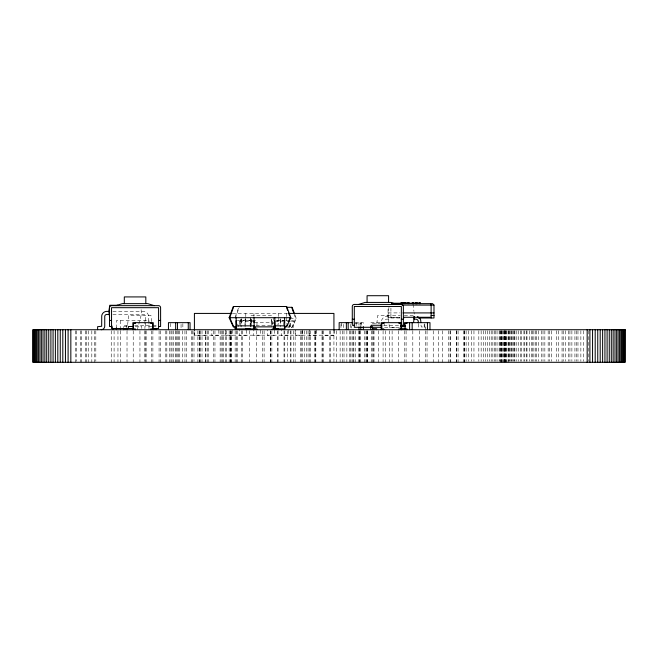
<?xml version="1.0" encoding="UTF-8"?>
<svg xmlns="http://www.w3.org/2000/svg" width="658" height="658" viewBox="0 0 658 658"><rect width="100%" height="100%" fill="white"/><g stroke="black" fill="none" stroke-linecap="round" stroke-linejoin="round"><path stroke-width="0.49" stroke-dasharray="3.29 2.47" d="M240.696 326.467L240.795 319.245M245.023 325.652L245.097 319.105M245.089 326.993L245.171 320.767M250.476 326.467L250.566 319.245M250.542 326.936L250.624 321.581M271.244 326.467L271.335 319.245M283.713 325.652L283.762 319.961M289.158 326.467L289.175 324.813M289.216 327.807L289.24 325.208M240.795 323.201L240.844 321.581M271.343 323.201L271.392 321.581L290.392 321.565M127.66 324.624L128.581 315.453L150.978 315.453L151.595 321.565M250.065 324.624L250.772 317.493M376.837 323.604L377.651 315.453L400.187 315.453M388.968 307.311L387.965 315.453L389.462 327.676L397.629 327.676M137.325 329.716L141.396 314.442L141.125 309.638M381.525 320.726L381.805 319.895A5.42 5.42 0 0 1 386.254 316.506L388.442 316.473L388.442 319.122L386.846 319.122A2.772 2.772 0 0 0 384.173 321.162M235.202 318.513L239.191 307.311M235.284 316.646L238.747 307.311M291.683 327.676L295.672 318.513L294.34 314.779M294.899 314.779L296.289 318.513L292.127 327.676L287.612 327.676M112.888 311.382L144.102 311.423A5.099 5.099 0 0 1 148.494 315.807L148.527 323.144M388.055 312.912L399.974 312.912M232.373 313.422L287.76 313.422M112.888 314.442L143.436 314.442A2.04 2.04 0 0 1 145.476 316.473L145.476 326.146A3.561 3.561 0 0 0 146.208 328.317M250.978 315.453L273.383 315.453M404.259 315.453L414.441 315.453L414.063 312.402M388.055 317.279L399.899 317.279M399.899 317.995L388.055 317.995L388.055 308.018M289.972 318.513L296.289 318.513M255.691 320.545L239.397 320.545L239.397 324.624M285.301 320.545L277.158 320.545L277.158 324.624M286.32 320.545L290.392 320.545M291.412 320.545L293.452 320.545L293.452 327.676M237.357 320.75L252.943 320.75M276.047 320.75L283.952 320.75M239.397 321.565L254.671 321.565M291.412 321.565L293.452 321.565M254.424 322.659L274.789 322.659M355.032 322.659L363.348 322.659L363.348 325.677M379.896 322.659L370.734 322.659L370.734 323.44L379.896 323.44M272.248 323.44L274.156 323.44M354.349 323.44L361.546 323.44M127.562 325.636L123.49 325.636L123.49 328.696M134.693 325.636L150.978 325.636M153.018 325.636L156.069 325.636L156.069 328.696M256.069 325.636L274.394 325.636M383.762 325.636L400.056 325.636M135.063 326.491L141.783 326.491L141.783 328.515M123.49 326.656L127.562 326.656M151.735 326.656L148.733 326.549L148.527 324.114M153.018 326.656L156.069 326.656M288.22 326.656L290.219 326.656M399.365 327.289L384.543 327.289L384.543 325.274M333.927 335.185L194.414 335.185L194.414 330.16M205.576 335.745L194.143 335.745L194.143 330.16M390.926 317.271L399.875 317.279M237.596 324.007L238.788 326.763M280.25 321.581L280.308 323.473M251.34 321.581L251.405 325.208M241.568 321.581L241.618 323.473M413.068 304.259L413.94 311.382M273.58 317.493L273.892 320.545M280.308 319.245L280.333 326.936M251.397 319.245L251.488 326.467M241.626 319.245L241.651 326.936M290.178 326.59L290.145 323.16M290.079 323.201L290.12 328.079M588.803 330.727L588.803 361.283M583.399 330.727L583.399 361.283M580.866 330.727L580.866 361.283M577.971 330.727L577.971 361.283M576.663 330.727L576.663 361.283M574.928 330.727L574.928 361.283M571.884 330.727L571.884 361.283M569.935 330.727L569.935 361.283M568.685 330.727L568.685 361.283M565.37 330.727L565.37 361.283M563.207 330.727L563.207 361.283M562.055 330.727L562.055 362.295M558.626 330.727L558.626 361.283M556.479 330.727L556.479 361.283M551.593 330.727L551.593 361.283M549.743 330.727L549.743 361.283M548.163 330.727L548.163 361.283M544.849 330.727L544.849 361.283M543.014 330.727L543.014 361.283M541.534 330.727L541.534 361.283M538.334 330.727L538.334 361.283M536.286 330.727L536.286 361.283M535.291 330.727L535.291 361.283M533.885 330.727L533.885 361.283M532.248 330.727L532.248 361.283M531.532 330.727L531.532 361.283M529.353 330.727L529.353 361.283M526.992 330.727L526.992 361.283M526.639 330.727L526.639 361.283M524.796 330.727L524.796 361.283M523.933 330.727L523.933 361.283M521.407 330.727L521.407 361.283M520.618 330.727L520.618 361.283M518.627 330.727L518.627 361.283M516.801 330.727L516.801 361.283M514.901 330.727L514.901 361.283M514.721 330.727L514.721 361.283M513.166 330.727L513.166 361.283M512.886 330.727L512.886 361.283M511.587 330.727L511.587 361.283M511.06 330.727L511.06 361.283M509.999 330.727L509.999 361.283M509.481 330.727L509.481 361.283M508.568 330.727L508.568 361.283M508.198 330.727L508.198 362.295M506.907 330.727L506.907 362.295M506.043 330.727L506.043 362.295M505.903 330.727L505.903 362.295M505.229 330.727L505.229 362.295M504.957 330.727L504.957 362.295M504.554 330.727L504.554 362.295M504.192 330.727L504.192 362.295M504.069 330.727L504.069 362.295M503.181 330.727L503.181 362.295M502.49 330.727L502.49 362.295M501.56 330.727L501.56 362.295M501.314 330.727L501.314 362.295M501.026 330.727L501.026 362.295M500.483 330.727L500.483 362.295M499.932 330.727L499.932 361.283M499.134 330.727L499.134 361.283M497.061 330.727L497.061 361.283M495.795 330.727L495.795 361.283M494.331 330.727L494.331 361.283M492.858 330.727L492.858 361.283M491.189 330.727L491.189 361.283M489.346 330.727L489.346 361.283M487.504 330.727L487.504 361.283M485.481 330.727L485.481 361.283M483.309 330.727L483.309 361.283M481.146 330.727L481.146 361.283M478.827 330.727L478.827 361.283M473.957 330.727L473.957 361.283M471.408 330.727L471.408 361.283M468.759 330.727L468.759 361.283M466.119 330.727L466.119 361.283M464.441 330.727L464.441 362.295M464.277 330.727L464.277 362.295M463.38 330.727L463.38 362.295M458.083 330.727L458.083 362.295M456.784 330.727L456.784 362.295M456.512 330.727L456.512 362.295M450.327 330.727L450.327 362.295M450.064 330.727L450.064 362.295M448.756 330.727L448.756 362.295M442.563 330.727L442.563 362.295M438.573 330.727L438.573 362.295M433.235 330.727L433.235 362.295M427.05 330.727L427.05 362.295M425.668 329.716L425.668 327.067L421.268 326.977L420.931 324.493M425.479 330.727L425.479 362.295M424.805 323.662L424.805 327.7M424.171 324.353L424.171 328.013M419.286 330.727L419.286 362.295M418.282 323.835L418.282 326.508A3.315 3.315 0 0 0 418.759 328.12M412.813 330.727L412.813 362.295M406.093 330.727L406.093 362.295M404.785 330.727L404.785 362.295M398.592 330.727L398.592 362.295M392.119 330.727L392.119 362.295M390.926 308.018L390.926 317.995M389.297 330.727L389.265 362.295M385.399 330.727L385.399 362.295M384.173 322.05L384.173 326.508A3.315 3.315 0 0 1 384.033 327.347M383.079 330.727L383.079 362.295M378.416 330.727L378.416 362.295M374.015 330.727L374.015 362.295M373.752 330.727L373.752 362.295M372.222 330.727L372.222 362.295M371.425 330.727L371.425 362.295M367.559 330.727L367.559 362.295M367.296 330.727L367.296 362.295M366.251 330.727L366.251 362.295M365.988 330.727L365.988 362.295M364.705 330.727L364.705 362.295M361.546 322.659L361.546 325.266M360.765 322.659L360.765 325.677M360.576 330.727L360.576 362.295M359.803 330.727L359.803 362.295M359.531 330.727L359.531 362.295M358.964 322.659L358.964 325.266M358.232 330.727L358.232 362.295M356.151 322.659L356.151 325.677M355.641 330.727L355.641 362.295M353.856 330.727L353.856 362.295M353.058 330.727L353.058 362.295M352.038 330.727L352.038 362.295M351.759 326.187L351.759 328.013M350.747 324.353L350.747 328.013M350.739 330.727L350.739 362.295M349.456 330.727L349.456 362.295M346.865 330.727L346.865 362.295M344.019 330.727L344.019 362.295M343.55 324.353L343.55 328.013M342.711 330.727L342.711 362.295M341.749 322.659L341.749 327.7M340.959 324.353L340.959 328.013M340.128 330.727L340.128 362.295M336.501 330.727L336.518 362.295M334.198 330.16L334.198 335.745L322.765 335.745L322.765 335.185M333.927 330.16L333.935 362.295M330.308 330.727L330.308 362.295M329.781 330.727L329.781 362.295M323.588 330.727L323.588 362.295M322.288 330.727L322.288 362.295M322.017 330.727L322.017 362.295M316.482 330.16L316.482 335.745L309.507 335.745L309.507 330.16M315.832 330.727L315.832 362.295M315.569 330.727L315.569 362.295M314.261 330.727L314.261 362.295M310.634 330.727L310.634 362.295M309.35 330.727L309.35 362.295M308.067 330.727L308.067 362.295M306.505 330.727L306.505 362.295M304.448 330.727L304.448 362.295M302.631 330.727L302.631 362.295M302.532 330.16L302.532 335.745L295.557 335.745L295.557 330.16M301.331 330.727L301.331 362.295M300.311 330.727L300.311 362.295M295.138 330.727L295.138 362.295M293.567 330.727L293.567 362.295M290.984 330.727L290.984 362.295M290.737 330.727L290.737 362.295M288.582 330.16L288.582 335.745L281.608 335.745L281.608 330.16M287.381 330.727L287.381 361.283M286.526 313.422L286.526 316.473M286.526 317.493L286.526 323.604M284.791 330.727L284.791 362.295M284.017 330.727L284.017 362.295M280.16 318.513L280.16 321.565M278.375 313.422L278.375 316.473M278.375 317.493L278.375 324.624M278.054 330.727L278.054 362.295M277.281 330.727L277.281 362.295M274.633 330.16L274.633 335.745L267.658 335.745L267.658 330.16M272.248 322.659L272.248 325.266M271.861 330.727L271.861 362.295M271.483 319.533L271.483 321.565M270.553 330.727L270.553 362.295M270.29 330.727L270.29 362.295M264.105 330.727L264.105 362.295M262.534 330.727L262.534 362.295M260.683 330.16L260.683 335.745L253.708 335.745L253.708 330.16M256.974 322.659L256.974 325.266M256.34 330.727L256.34 362.295M253.939 313.422L253.939 316.473M251.249 319.533L251.249 321.565M250.714 318.513L250.714 321.565M249.357 330.727L249.357 362.295M246.734 330.16L246.734 335.745L239.759 335.745L239.759 330.16M245.796 313.422L245.796 324.624M245.269 317.699L245.269 320.75M242.637 330.727L242.637 362.295M241.47 318.513L241.47 321.565M241.33 330.727L241.33 362.295M240.943 319.533L240.943 321.565M237.201 330.727L237.201 362.295M236.666 330.727L236.666 362.295M235.145 330.727L235.145 362.295M232.784 330.16L232.784 335.745L225.809 335.745L225.809 330.16M231.493 330.727L231.493 362.295M231.007 330.727L231.007 362.295M230.481 330.727L230.481 362.295M230.21 330.727L230.21 362.295M229.173 330.727L229.173 362.295M226.319 330.727L226.319 362.295M225.307 330.727L225.307 362.295M223.49 330.727L223.49 362.295M222.453 330.727L222.453 362.295M221.146 330.727L221.146 362.295M220.134 330.727L220.134 362.295M218.834 330.16L218.834 335.745L211.86 335.745L211.86 330.16M214.96 330.727L214.96 362.295M213.389 330.727L213.389 362.295M208.216 330.727L208.216 362.295M207.196 330.727L207.196 362.295M205.896 330.727L205.896 362.295M205.633 330.727L205.633 362.295M202.022 330.727L202.022 362.295M200.723 330.727L200.723 362.295M199.44 330.727L199.44 362.295M199.177 330.727L199.177 362.295M197.869 330.727L197.869 362.295M194.003 330.727L194.003 361.283M192.695 330.727L192.695 362.295M191.684 330.727L191.684 362.295M186.51 330.727L186.51 362.295M184.939 330.727L184.939 362.295M182.858 323.662L182.858 327.7M182.356 330.727L182.356 362.295M181.057 324.353L181.057 328.013M179.766 330.727L179.766 362.295M178.746 330.727L178.746 362.295M177.183 330.727L177.183 362.295M176.163 330.727L176.163 362.295M175.628 330.727L175.628 362.295M173.572 330.727L173.572 362.295M172.009 330.727L172.009 362.295M170.99 330.727L170.99 362.295M170.257 323.44L170.257 328.013M169.443 330.727L169.443 362.295M166.836 330.727L166.836 362.295M165.816 330.727L165.816 362.295M160.642 330.727L160.642 362.295M159.072 330.727L159.072 362.295M152.886 330.727L152.886 362.295M151.315 330.727L151.315 362.295M148.996 329.716L148.996 320.545L116.408 320.545L116.408 327.676M146.142 330.727L146.142 362.295M145.122 330.727L145.122 362.295M144.924 320.545L144.924 328.696M144.908 330.727L144.908 361.283M139.948 330.727L139.948 362.295M133.212 330.727L133.212 362.295M127.019 330.727L127.019 362.295M126.542 325.636L126.542 327.676M120.48 320.545L120.48 328.696M120.282 330.727L120.282 362.295M117.955 330.727L117.955 362.295M114.089 330.727L114.089 362.295M111.235 330.727L111.235 362.295M95.821 330.727L95.821 361.283M94.415 330.727L94.415 362.295M91.824 330.727L91.824 362.295M88.221 330.727L88.221 362.295M86.659 330.727L86.659 362.295M85.639 330.727L85.639 362.295M81.485 330.727L81.485 362.295M80.465 330.727L80.465 362.295M76.312 330.727L76.312 361.283M75.292 330.727L75.292 362.295"/><path stroke-width="0.99" d="M235.309 326.993L235.26 328.885L254.227 328.901L254.227 325.842L236.271 325.842L236.123 317.724M273.999 326.993L273.942 328.885L284.766 328.901L284.766 325.842L274.954 325.842L274.814 317.724M413.561 322.584L414.318 316.473M109.582 317.304L108.817 311.382L109.787 305.271L117.955 305.271M233.738 306.496L229.757 317.699L233.738 326.861M236.798 326.861L233.302 326.861L229.14 317.699L233.302 306.496L286.674 306.496L290.836 317.699L286.674 326.861L284.198 326.861M286.633 325.949L287.431 324.114M288.623 321.359L290.219 317.699M115.907 305.657L122.298 303.642L147.836 303.642L154.219 305.657M358.668 304.44L365.05 302.425L390.589 302.425L396.98 304.44M409.375 303.067L400.903 303.067L400.911 303.642M412.064 303.067L420.528 303.067M391.51 303.239L412.936 303.239M391.518 303.642L432.561 303.642L433.992 305.082L433.992 317.995L418.2 317.995L418.2 317.279M401.98 305.082L433.992 305.082M286.592 307.311L292.127 307.311L294.554 313.841M108.817 311.382L106.111 311.423A5.099 5.099 0 0 0 101.727 315.807L101.661 326.278L97.614 326.656L97.614 329.716M402.984 312.912L433.992 312.912M231.345 313.422L194.414 313.422L194.414 330.234M288.788 313.422L333.927 313.422L333.927 330.234M108.817 314.442L106.777 314.442A2.04 2.04 0 0 0 104.737 316.473L104.737 326.146A3.561 3.561 0 0 1 101.176 329.716M431.122 315.453L433.992 315.453M431.122 317.279L403.848 317.279L403.848 317.995M229.14 317.699L290.836 317.699M352.285 319.22L354.3 319.22M401.347 319.22L403.362 319.22M109.524 320.446L111.539 320.446M158.586 320.446L160.601 320.446M236.025 320.75L236.263 328.885L236.271 325.792M253.939 320.75L254.087 322.659M274.707 320.75L274.945 328.885M352.713 322.659L339.158 322.659L339.158 329.716M354.3 325.274L352.285 325.274L352.285 306.455A2.015 2.015 0 0 1 354.3 304.44L401.347 304.44A2.015 2.015 0 0 1 403.362 306.455L403.362 325.274L401.347 325.274M381.665 325.274L371.104 325.274L371.104 327.289M405.147 325.636L401.076 325.636L401.076 326.656L405.147 326.656M111.539 326.491L109.524 326.491L109.524 307.681A2.015 2.015 0 0 1 111.539 305.657L158.586 305.657A2.015 2.015 0 0 1 160.601 307.681L160.601 326.491L158.586 326.491M133.146 326.491L128.343 326.491L128.343 328.515M253.659 326.861L275.48 326.861M381.665 327.289L354.3 327.289L354.3 306.455L401.347 306.455L401.347 327.289M133.146 328.515L111.539 328.515L111.539 307.681L158.586 307.681L158.586 328.515L152.656 328.515M153.018 328.696L156.069 328.696L156.069 329.716M274.394 328.696L278.474 328.696L278.474 329.716M372.56 328.696L376.631 328.696L376.631 329.716M405.147 328.696L401.076 328.696L401.076 329.716M274.156 328.926L272.248 328.926L272.248 329.716M405.073 328.926L406.989 328.926L406.989 329.716M284.569 317.699L284.717 328.885M254.029 317.699L254.177 328.885M430.529 303.642L431.122 305.082L431.122 317.995M291.683 307.311L294.011 313.841M286.567 307.426L287.562 310.231M288.558 313.027L289.553 315.832M111.868 325.891L112.888 329.716M284.585 320.808L284.626 322.659M624.853 329.716L624.812 362.295M624.269 329.716L624.269 362.295M623.726 329.716L623.726 362.295M622.92 329.716L622.92 362.295M621.884 329.716L621.884 362.295M620.856 329.716L620.856 362.295M619.589 329.716L619.589 362.295M618.117 329.716L618.117 362.295M616.653 329.716L616.653 362.295M614.983 329.716L614.983 362.295M613.133 329.716L613.133 362.295M611.29 329.716L611.29 362.295M609.267 329.716L609.267 362.295M607.104 329.716L607.104 362.295M604.932 329.716L604.932 362.295M602.621 329.716L602.621 362.295M600.186 329.716L600.186 362.295M597.752 329.716L597.752 362.295M595.194 329.716L595.194 362.295M592.554 329.716L592.554 362.295M589.905 329.716L589.905 362.295M587.166 329.716L587.166 362.295M429.978 329.716L429.978 322.659L404.44 322.659L404.44 325.677M427.437 322.659L427.437 329.716M420.931 322.609L420.651 319.895A5.42 5.42 0 0 0 417.345 316.753M420.265 303.067L420.322 303.642M420.174 303.067L420.174 303.642M419.401 303.067L419.385 303.642M419.261 303.067L419.261 303.642M419.039 303.067L419.039 303.642M418.282 322.938L418.282 321.162A2.772 2.772 0 0 0 415.609 319.122L414.014 319.122L414.014 316.473M417.501 303.067L417.501 303.642M417.123 303.067L417.123 303.642M416.695 303.067L416.695 303.642M416.407 303.067L416.407 303.642M416.185 303.067L416.259 303.642M416.111 303.067L416.111 303.642M415.955 303.067L415.955 303.642M415.683 303.067L415.683 303.642M415.321 303.067L415.321 303.642M413.52 303.067L413.421 303.642M413.323 303.067L413.323 303.642M413.199 303.067L413.199 303.642M412.566 303.067L412.566 303.642M412.377 303.067L412.385 303.642M412.262 303.067L412.262 303.642M412.163 322.659L412.163 329.716M409.613 322.659L409.613 329.716M409.169 303.067L409.169 303.642M408.634 303.067L408.634 303.642M408.363 303.067L408.363 303.642M407.351 303.067L407.351 303.642M406.989 322.659L406.989 323.44L405.073 323.44L405.147 329.716M405.369 303.067L405.369 303.642M404.999 303.067L404.999 303.642M404.514 303.067L404.514 303.642M404.061 303.067L404.061 303.642M403.255 303.067L403.255 303.642M402.597 303.067L402.614 303.642M402.408 303.067L402.408 303.642M402.145 303.067L402.145 303.642M402.005 303.067L402.005 303.642M401.586 303.067L401.586 303.642M401.528 329.716L401.528 322.659L381.163 322.659L381.163 329.716M401.216 303.067L401.216 303.642M401.117 303.067L401.117 303.642M398.987 322.659L398.987 323.44L400.895 323.44L400.895 328.926L398.987 328.926L398.987 329.716M388.574 302.425L388.574 295.705L367.074 295.705L367.074 302.425M383.704 322.659L383.704 323.44L381.796 323.44L381.796 328.926L383.704 328.926L383.704 329.716M372.56 326.656L372.56 329.716M370.734 326.689L370.734 329.716M363.348 326.689L363.348 329.716M360.765 326.689L360.765 329.716M358.964 327.1L358.964 329.716M348.164 322.659L348.164 329.716M346.363 322.659L346.363 329.716M274.995 325.842L274.995 328.901M273.892 326.861L273.892 328.901M256.974 329.716L256.974 328.926L255.065 328.926L255.065 327.1M254.424 326.689L254.424 329.716M249.958 329.716L249.958 328.696L245.886 328.696L245.886 329.716M235.21 326.861L235.21 328.901M190.055 329.716L190.055 322.659L168.456 322.659L168.456 329.716M188.262 322.659L188.262 329.716M177.454 322.659L177.454 329.716M175.661 322.659L175.661 329.716M153.232 329.716L153.232 322.659L132.867 322.659L132.867 329.716M150.682 322.659L150.682 323.44L152.59 323.44L152.59 328.926L150.682 328.926L150.682 329.716M145.821 303.642L145.821 296.923L124.313 296.923L124.313 303.642M135.408 322.659L135.408 323.44L133.5 323.44L133.5 328.926L135.408 328.926L135.408 329.716M127.562 329.716L127.562 328.696L123.49 328.696L123.49 329.716M120.48 328.696L120.48 329.716M116.408 327.676L116.408 329.716M70.834 329.716L70.834 362.295M68.095 329.716L68.095 362.295M65.446 329.716L65.446 362.295M62.806 329.716L62.806 362.295M60.248 329.716L60.248 362.295M57.814 329.716L57.814 362.295M55.379 329.716L55.379 362.295M53.068 329.716L53.068 362.295M50.896 329.716L50.896 362.295M48.733 329.716L48.733 362.295M46.71 329.716L46.71 362.295M44.867 329.716L44.867 362.295M43.017 329.716L43.017 362.295M41.347 329.716L41.347 362.295M39.883 329.716L39.883 362.295M38.411 329.716L38.411 362.295M37.152 329.716L37.152 362.295M36.116 329.716L36.116 362.295M35.08 329.716L35.08 362.295M34.274 329.716L34.274 362.295M33.731 329.716L33.731 362.295M33.188 329.716L33.188 362.295M625.1 329.716L32.9 329.716L32.9 362.295L625.1 362.295L625.1 329.716"/></g></svg>
